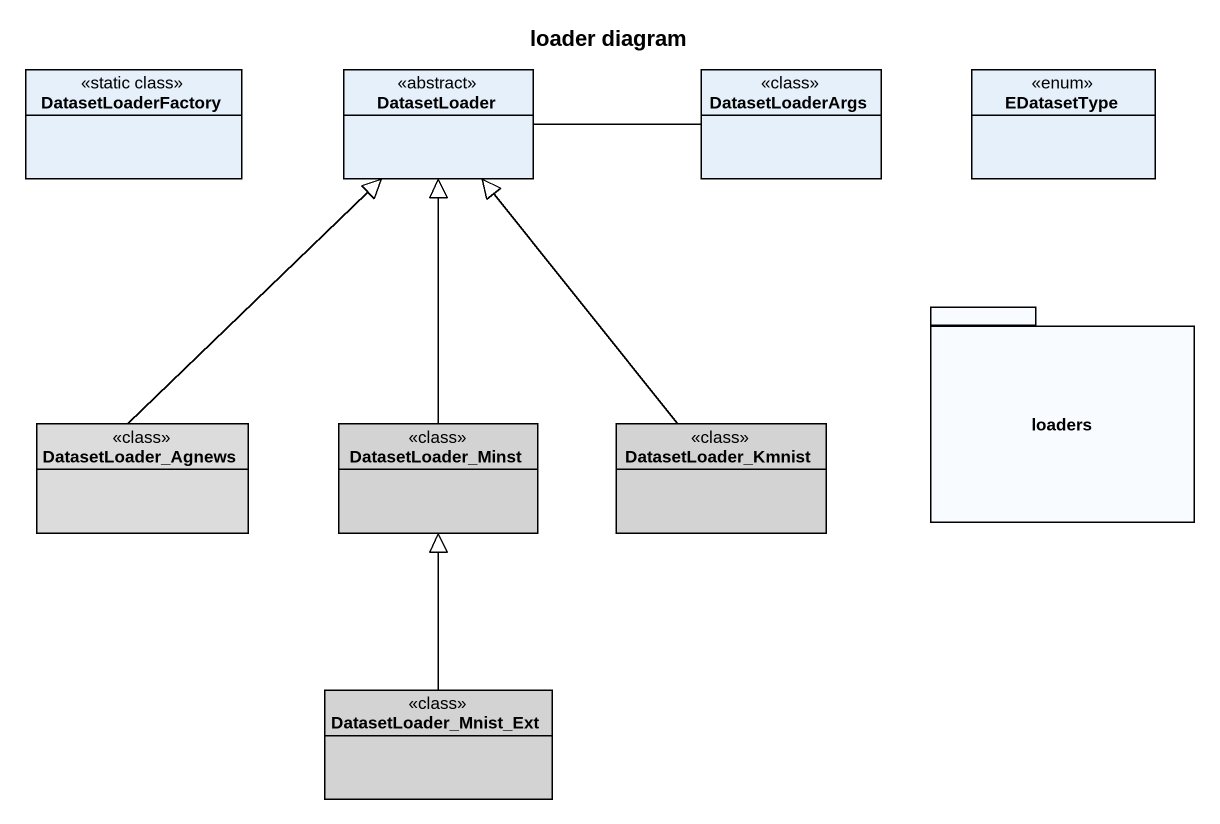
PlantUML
@startuml
title loader diagram
hide circle
hide empty members
class DatasetLoaderFactory <<static class>>
class DatasetLoader <<abstract>>
class DatasetLoaderArgs <<class>>
class EDatasetType <<enum>>
package loaders {
}
class DatasetLoader_Agnews <<class>> #DCDCDC
class DatasetLoader_Minst <<class>> #D3D3D3
class DatasetLoader_Kmnist <<class>> #D3D3D3
class DatasetLoader_Mnist_Ext <<class>> #D3D3D3
DatasetLoaderArgs -left- DatasetLoader
DatasetLoader_Agnews -up-|> DatasetLoader
DatasetLoader_Minst -up-|> DatasetLoader
DatasetLoader_Kmnist -up-|> DatasetLoader
DatasetLoader_Mnist_Ext -up-|> DatasetLoader_Minst
@enduml
